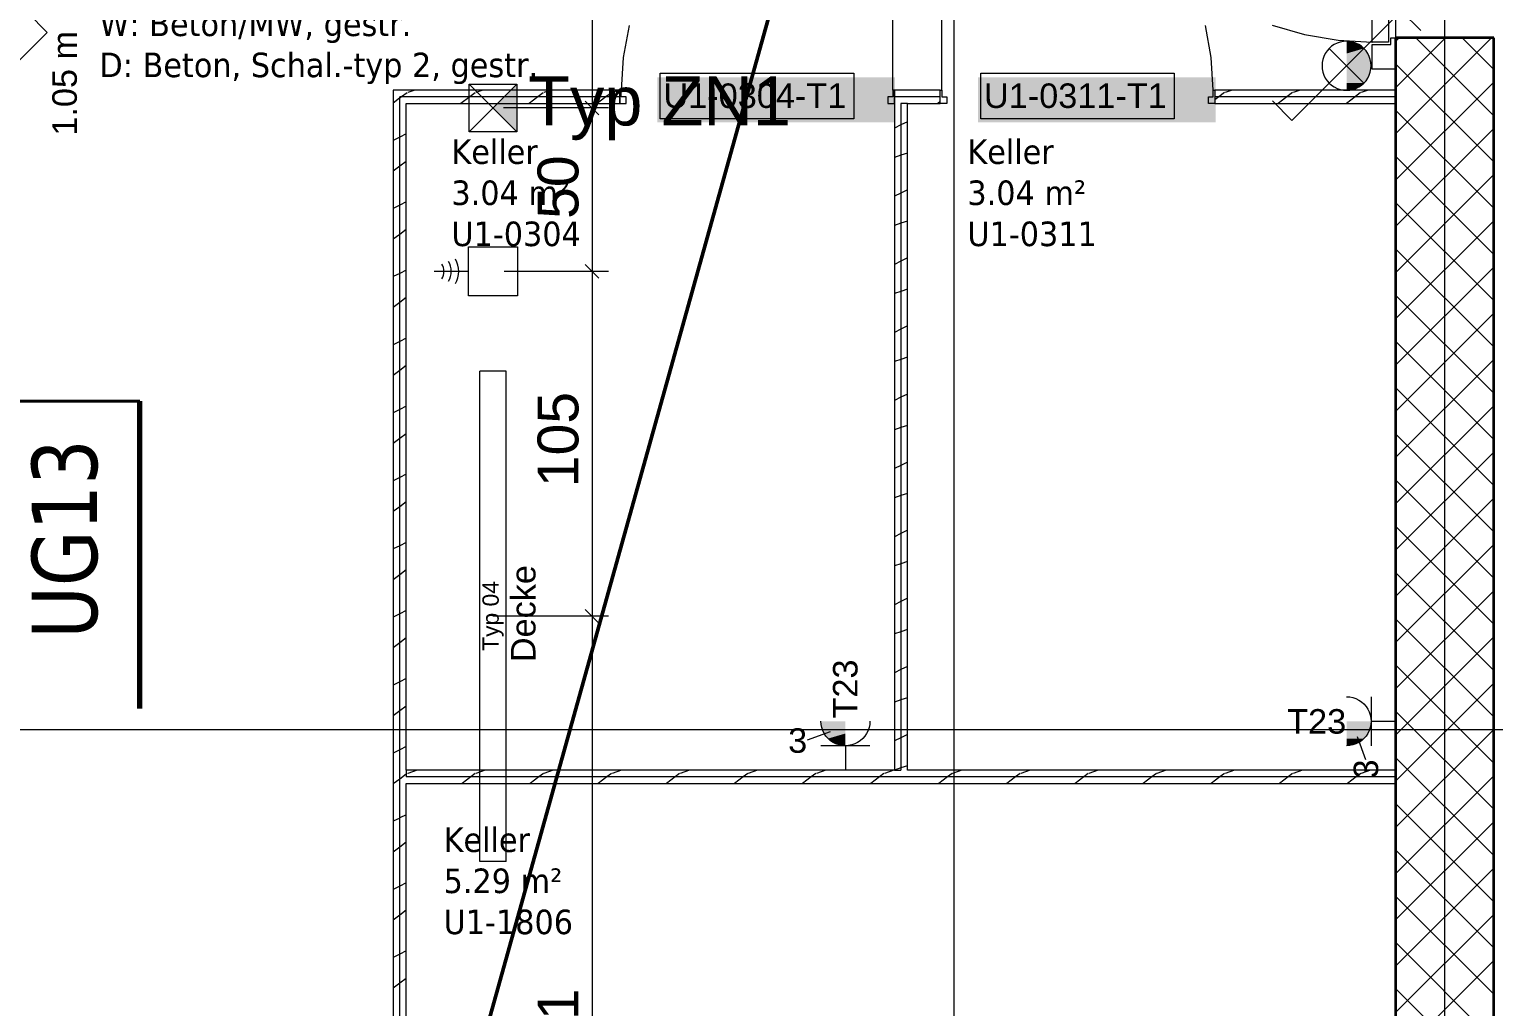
# Model space of a CAD drawing. Extents: x -1132 to 613, y -179 to 712.
# Drawn here: x -523 to -433.4, y 385.6 to 445.4 of the extents above; entities that cross this region are included whole.
import ezdxf
from ezdxf.lldxf.tags import DXFTag

# ---------------------------------------------------------------- set-up
doc = ezdxf.new("R2010")
doc.units = 0
doc.layers.get('0').update_dxf_attribs({"lineweight": 13})
for name, color, linetype, lineweight in [('A-AREA-____-IDEN', 7, 'Continuous', 5), ('A-DOOR-____-IDEN', 7, 'Continuous', 5), ('A-DOOR-____-OTLN', 7, 'Continuous', 9), ('A-DOOR-FRAM-MCUT', 7, 'Continuous', 9), ('A-DOOR-OPNG-OTLN', 7, 'Continuous', 9), ('A-WALL-____-MCUT', 7, 'Continuous', 35), ('A-WALL-____-PATT', 7, 'Continuous', 35), ('A-WALL-FNSH-MCUT', 7, 'Continuous', 35), ('S-GRID-____-OTLN', 7, 'Continuous', 5)]:
    doc.layers.add(name, color=color, linetype=linetype, lineweight=lineweight)
for name, color, linetype, lineweight, true_color in [('EL01_VVV_Mass', 7, 'Continuous', 13, 0xb2b200), ('EL01_WAN_Feuwehrfunktantenne', 7, 'Continuous', 13, 0x993300), ('EL01_WAN_Kraft', 1, 'Continuous', 13, 0xff0000), ('EL01_WAN_Leuchten', 7, 'Continuous', 13, 0x0080ff), ('EL01_WAN_Leuchtentyp', 7, 'Continuous', 13, 0x0099ff), ('EL01_WAN_Licht', 7, 'Continuous', 13, 0x0080ff), ('EL01_WAN_Notbeleuchtungen', 7, 'Continuous', 13, 0x009900), ('EL01_WAN_Notbeleuchtungentyp', 7, 'Continuous', 13, 0x009900), ('G-____-____-SYMB', 7, 'Strichpunkt - Weit', 5, 0x008080), ('X_Geometrie', 3, 'Continuous', 50, 0x00ff00)]:
    doc.layers.add(name, color=color, linetype=linetype, lineweight=lineweight, true_color=true_color)
doc.styles.get("Standard").update_dxf_attribs({"font": 'arial.ttf'})
tags = doc.linetypes.add('_Rasterlinie_', pattern=[0.375, 0.2, -0.05, 0.075, -0.05]).pattern_tags.tags
tags[10:11] = [DXFTag(74, 4), DXFTag(75, 0), DXFTag(340, '0'), DXFTag(46, 1.0), DXFTag(50, 0.0), DXFTag(44, 0.0), DXFTag(45, 0.0)]
tags[8:9] = [DXFTag(74, 4), DXFTag(75, 0), DXFTag(340, '0'), DXFTag(46, 1.0), DXFTag(50, 0.0), DXFTag(44, 0.0), DXFTag(45, 0.0)]
tags[6:7] = [DXFTag(74, 4), DXFTag(75, 0), DXFTag(340, '0'), DXFTag(46, 1.0), DXFTag(50, 0.0), DXFTag(44, 0.0), DXFTag(45, 0.0)]
tags[4:5] = [DXFTag(74, 4), DXFTag(75, 0), DXFTag(340, '0'), DXFTag(46, 1.0), DXFTag(50, 0.0), DXFTag(44, 0.0), DXFTag(45, 0.0)]
tags = doc.linetypes.add('_Schnittlinie_', pattern=[0.3, 0.15, -0.05, 0.05, -0.05]).pattern_tags.tags
tags[10:11] = [DXFTag(74, 4), DXFTag(75, 0), DXFTag(340, '0'), DXFTag(46, 1.0), DXFTag(50, 0.0), DXFTag(44, 0.0), DXFTag(45, 0.0)]
tags[8:9] = [DXFTag(74, 4), DXFTag(75, 0), DXFTag(340, '0'), DXFTag(46, 1.0), DXFTag(50, 0.0), DXFTag(44, 0.0), DXFTag(45, 0.0)]
tags[6:7] = [DXFTag(74, 4), DXFTag(75, 0), DXFTag(340, '0'), DXFTag(46, 1.0), DXFTag(50, 0.0), DXFTag(44, 0.0), DXFTag(45, 0.0)]
tags[4:5] = [DXFTag(74, 4), DXFTag(75, 0), DXFTag(340, '0'), DXFTag(46, 1.0), DXFTag(50, 0.0), DXFTag(44, 0.0), DXFTag(45, 0.0)]
tags = doc.linetypes.add('Strich Punkt fein', pattern=[0.2, 0.1, -0.05, 0, -0.05]).pattern_tags.tags
tags[10:11] = [DXFTag(74, 4), DXFTag(75, 0), DXFTag(340, '0'), DXFTag(46, 1.0), DXFTag(50, 0.0), DXFTag(44, 0.0), DXFTag(45, 0.0)]
tags[8:9] = [DXFTag(74, 4), DXFTag(75, 0), DXFTag(340, '0'), DXFTag(46, 1.0), DXFTag(50, 0.0), DXFTag(44, 0.0), DXFTag(45, 0.0)]
tags[6:7] = [DXFTag(74, 4), DXFTag(75, 0), DXFTag(340, '0'), DXFTag(46, 1.0), DXFTag(50, 0.0), DXFTag(44, 0.0), DXFTag(45, 0.0)]
tags[4:5] = [DXFTag(74, 4), DXFTag(75, 0), DXFTag(340, '0'), DXFTag(46, 1.0), DXFTag(50, 0.0), DXFTag(44, 0.0), DXFTag(45, 0.0)]
tags = doc.linetypes.add('Strichpunkt - Weit', pattern=[0.5, 0.2, -0.15, 0, -0.15]).pattern_tags.tags
tags[10:11] = [DXFTag(74, 4), DXFTag(75, 0), DXFTag(340, '0'), DXFTag(46, 1.0), DXFTag(50, 0.0), DXFTag(44, 0.0), DXFTag(45, 0.0)]
tags[8:9] = [DXFTag(74, 4), DXFTag(75, 0), DXFTag(340, '0'), DXFTag(46, 1.0), DXFTag(50, 0.0), DXFTag(44, 0.0), DXFTag(45, 0.0)]
tags[6:7] = [DXFTag(74, 4), DXFTag(75, 0), DXFTag(340, '0'), DXFTag(46, 1.0), DXFTag(50, 0.0), DXFTag(44, 0.0), DXFTag(45, 0.0)]
tags[4:5] = [DXFTag(74, 4), DXFTag(75, 0), DXFTag(340, '0'), DXFTag(46, 1.0), DXFTag(50, 0.0), DXFTag(44, 0.0), DXFTag(45, 0.0)]

# ---------------------------------------------------------------- blocks, each defined once
blk = doc.blocks.new('Referenz-A0UNPDE96I', base_point=(-1115.886, -117.372))
at = {"layer": 'A-DOOR-____-IDEN', "color": 0, "linetype": 'Continuous', "ltscale": 0.13}
for p, q in [((-484.386, 442.715), (-472.546, 442.715)), ((-484.386, 439.935), (-484.386, 442.715)), ((-472.546, 442.715), (-472.546, 439.935)), ((-464.786, 442.715), (-452.946, 442.715)), ((-464.786, 439.935), (-464.786, 442.715)), ((-452.946, 442.715), (-452.946, 439.935)), ((-472.546, 439.935), (-484.386, 439.935)), ((-452.946, 439.935), (-464.786, 439.935))]:
    blk.add_line(p, q, dxfattribs=at)
at = {"layer": 'A-DOOR-____-IDEN', "color": 7, "linetype": 'Continuous', "ltscale": 0.13, "true_color": 0xffffff}
for points in [[(-484.561, 439.712), (-470.022, 439.712), (-484.561, 442.471)], [(-470.022, 439.712), (-484.561, 442.471), (-470.022, 442.471)], [(-464.961, 439.712), (-450.422, 439.712), (-464.961, 442.471)], [(-450.422, 439.712), (-464.961, 442.471), (-450.422, 442.471)]]:
    blk.add_solid(points, dxfattribs=at)
at = {"layer": 'A-DOOR-____-OTLN', "color": 0, "linetype": 'Continuous', "ltscale": 0.13}
for p, q in [((-440.855, 444.618), (-440.855, 463.138)), ((-439.855, 463.138), (-439.855, 444.618)), ((-439.855, 444.618), (-440.855, 444.618))]:
    blk.add_line(p, q, dxfattribs=at)
at = {"layer": 'A-DOOR-____-OTLN', "color": 0, "linetype": 'Strich Punkt fein', "ltscale": 0.13}
blk.add_line((-439.415, 462.878), (-439.415, 444.878), dxfattribs=at)
at = {"layer": 'A-DOOR-FRAM-MCUT', "color": 0, "linetype": 'Continuous', "ltscale": 0.13}
for p, q in [((-440.855, 444.478), (-439.715, 444.478)), ((-440.855, 442.978), (-440.855, 444.478)), ((-439.715, 444.878), (-439.415, 444.878)), ((-439.715, 444.478), (-439.715, 444.878)), ((-439.415, 444.878), (-439.415, 442.978)), ((-439.415, 442.978), (-440.855, 442.978)), ((-486.765, 441.678), (-486.865, 441.678)), ((-486.865, 441.678), (-486.865, 440.878)), ((-486.765, 441.278), (-486.765, 441.678)), ((-470.065, 441.678), (-470.165, 441.678)), ((-470.165, 441.678), (-470.165, 441.278)), ((-470.065, 440.878), (-470.065, 441.678)), ((-467.265, 440.878), (-467.265, 441.678)), ((-467.265, 441.678), (-467.165, 441.678)), ((-467.165, 441.678), (-467.165, 441.278)), ((-450.565, 441.278), (-450.565, 441.678)), ((-450.565, 441.678), (-450.465, 441.678)), ((-450.465, 441.678), (-450.465, 440.878)), ((-486.865, 440.878), (-486.465, 440.878)), ((-486.465, 441.278), (-486.765, 441.278)), ((-486.465, 440.878), (-486.465, 441.278)), ((-470.165, 441.278), (-470.465, 441.278)), ((-470.465, 441.278), (-470.465, 440.878)), ((-470.465, 440.878), (-470.065, 440.878)), ((-466.865, 440.878), (-467.265, 440.878)), ((-467.165, 441.278), (-466.865, 441.278)), ((-466.865, 441.278), (-466.865, 440.878)), ((-450.865, 441.278), (-450.565, 441.278)), ((-450.865, 440.878), (-450.865, 441.278)), ((-450.465, 440.878), (-450.865, 440.878))]:
    blk.add_line(p, q, dxfattribs=at)
at = {"layer": 'A-DOOR-OPNG-OTLN', "color": 0, "linetype": 'Continuous', "ltscale": 0.13}
for p, q in [((-470.165, 441.678), (-470.165, 458.278)), ((-467.165, 441.678), (-467.165, 458.278)), ((-486.282, 445.651), (-486.644, 443.679)), ((-450.686, 443.679), (-451.047, 445.651)), ((-446.971, 445.658), (-444.976, 445.083)), ((-444.976, 445.083), (-442.928, 444.735)), ((-442.928, 444.735), (-440.855, 444.618)), ((-486.644, 443.679), (-486.765, 441.678)), ((-450.565, 441.678), (-450.686, 443.679))]:
    blk.add_line(p, q, dxfattribs=at)
at = {"layer": 'A-WALL-____-MCUT', "color": 0, "linetype": 'Continuous', "ltscale": 0.35}
for p, q in [((-433.415, 444.878), (-439.415, 444.878)), ((-439.415, 444.878), (-439.415, 399.678)), ((-433.415, 298.878), (-433.415, 444.878)), ((-439.415, 399.678), (-439.415, 298.878))]:
    blk.add_line(p, q, dxfattribs=at)
at = {"layer": 'A-WALL-____-MCUT', "color": 0, "linetype": 'Continuous', "lineweight": 9, "ltscale": 0.13}
for p, q in [((-486.865, 441.278), (-500.315, 441.278)), ((-500.315, 382.078), (-500.315, 441.278)), ((-467.265, 441.278), (-470.065, 441.278)), ((-469.265, 440.878), (-469.665, 440.878)), ((-469.665, 440.878), (-469.665, 400.078)), ((-439.415, 441.278), (-450.465, 441.278)), ((-499.915, 400.078), (-499.915, 399.678)), ((-439.415, 399.678), (-499.915, 399.678)), ((-470.065, 400.078), (-469.665, 400.078))]:
    blk.add_line(p, q, dxfattribs=at)
at = {"layer": 'A-WALL-____-PATT', "color": 0, "linetype": 'Continuous', "lineweight": 9, "ltscale": 0.13}
for p, q in [((-439.415, 444.662), (-439.198, 444.878)), ((-439.415, 441.833), (-436.37, 444.878)), ((-439.415, 439.005), (-433.541, 444.878)), ((-433.415, 440.123), (-438.17, 444.878)), ((-433.415, 442.952), (-435.341, 444.878)), ((-433.415, 437.295), (-439.415, 443.295)), ((-499.866, 441.531), (-500.203, 441.278)), ((-499.395, 441.678), (-499.828, 441.534)), ((-495.701, 441.531), (-496.038, 441.278)), ((-495.23, 441.678), (-495.663, 441.534)), ((-491.535, 441.531), (-491.873, 441.278)), ((-491.065, 441.678), (-491.498, 441.534)), ((-487.37, 441.532), (-487.708, 441.278)), ((-486.9, 441.678), (-487.333, 441.534)), ((-449.882, 441.534), (-450.223, 441.278)), ((-449.418, 441.678), (-449.847, 441.535)), ((-445.717, 441.534), (-446.058, 441.278)), ((-445.253, 441.678), (-445.682, 441.535)), ((-441.551, 441.534), (-441.893, 441.278)), ((-441.089, 441.678), (-441.517, 441.536)), ((-439.415, 436.176), (-433.415, 442.176)), ((-500.319, 441.191), (-500.715, 440.894)), ((-500.203, 441.278), (-500.315, 441.194)), ((-496.038, 441.278), (-496.571, 440.878)), ((-491.873, 441.278), (-492.406, 440.878)), ((-487.708, 441.278), (-488.241, 440.878)), ((-467.265, 440.992), (-467.416, 440.878)), ((-450.223, 441.278), (-450.465, 441.097)), ((-446.058, 441.278), (-446.591, 440.878)), ((-441.893, 441.278), (-442.426, 440.878)), ((-469.265, 439.758), (-469.665, 439.558)), ((-433.415, 434.466), (-439.415, 440.466)), ((-499.915, 439.01), (-500.315, 438.81)), ((-469.665, 439.558), (-470.065, 439.358)), ((-439.415, 433.348), (-433.415, 439.348)), ((-500.318, 438.808), (-500.715, 438.61)), ((-500.318, 437.026), (-500.715, 436.729)), ((-499.915, 437.329), (-500.315, 437.029)), ((-469.665, 437.706), (-470.065, 437.573)), ((-469.265, 437.839), (-469.665, 437.706)), ((-433.415, 431.638), (-439.415, 437.638)), ((-439.415, 430.519), (-433.415, 436.519)), ((-469.665, 435.393), (-470.065, 435.193)), ((-469.265, 435.593), (-469.665, 435.393)), ((-500.318, 434.643), (-500.715, 434.445)), ((-499.915, 434.845), (-500.315, 434.645)), ((-433.415, 428.81), (-439.415, 434.81)), ((-469.665, 433.541), (-470.065, 433.408)), ((-469.265, 433.674), (-469.665, 433.541)), ((-439.415, 427.691), (-433.415, 433.691)), ((-500.318, 432.862), (-500.715, 432.564)), ((-499.915, 433.164), (-500.315, 432.864)), ((-433.415, 425.981), (-439.415, 431.981)), ((-469.665, 431.228), (-470.065, 431.028)), ((-469.265, 431.428), (-469.665, 431.228)), ((-439.415, 424.863), (-433.415, 430.863)), ((-500.318, 430.478), (-500.715, 430.28)), ((-499.915, 430.68), (-500.315, 430.48)), ((-499.915, 428.999), (-500.315, 428.699)), ((-469.665, 429.376), (-470.065, 429.243)), ((-469.265, 429.51), (-469.665, 429.376)), ((-433.415, 423.153), (-439.415, 429.153)), ((-500.318, 428.697), (-500.715, 428.399)), ((-469.265, 427.263), (-469.665, 427.063)), ((-439.415, 422.034), (-433.415, 428.034)), ((-500.318, 426.314), (-500.715, 426.115)), ((-499.915, 426.515), (-500.315, 426.315)), ((-469.665, 427.063), (-470.065, 426.863)), ((-433.415, 420.324), (-439.415, 426.324)), ((-500.317, 424.532), (-500.715, 424.234)), ((-499.915, 424.834), (-500.315, 424.534)), ((-469.665, 425.212), (-470.065, 425.078)), ((-469.265, 425.345), (-469.665, 425.212)), ((-439.415, 419.206), (-433.415, 425.206)), ((-469.665, 422.898), (-470.065, 422.698)), ((-469.265, 423.098), (-469.665, 422.898)), ((-433.415, 417.496), (-439.415, 423.496)), ((-500.317, 422.149), (-500.715, 421.95)), ((-499.915, 422.35), (-500.315, 422.15)), ((-439.415, 416.377), (-433.415, 422.377)), ((-469.665, 421.047), (-470.065, 420.914)), ((-469.265, 421.18), (-469.665, 421.047)), ((-500.317, 420.367), (-500.715, 420.069)), ((-499.915, 420.669), (-500.315, 420.369)), ((-433.415, 414.667), (-439.415, 420.667)), ((-439.415, 413.549), (-433.415, 419.549)), ((-469.665, 418.733), (-470.065, 418.533)), ((-469.265, 418.933), (-469.665, 418.733)), ((-500.317, 417.984), (-500.715, 417.785)), ((-499.915, 418.185), (-500.315, 417.985)), ((-433.415, 411.839), (-439.415, 417.839)), ((-499.915, 416.504), (-500.315, 416.204)), ((-469.665, 416.882), (-470.065, 416.749)), ((-469.265, 417.016), (-469.665, 416.882)), ((-439.415, 410.72), (-433.415, 416.72)), ((-500.317, 416.202), (-500.715, 415.904)), ((-469.265, 414.768), (-469.665, 414.568)), ((-433.415, 409.011), (-439.415, 415.011)), ((-500.317, 413.819), (-500.715, 413.62)), ((-499.915, 414.02), (-500.315, 413.82)), ((-469.665, 414.568), (-470.065, 414.368)), ((-439.415, 407.892), (-433.415, 413.892)), ((-469.265, 412.851), (-469.665, 412.718)), ((-500.317, 412.038), (-500.715, 411.739)), ((-499.915, 412.339), (-500.315, 412.039)), ((-469.665, 412.718), (-470.065, 412.584)), ((-433.415, 406.182), (-439.415, 412.182)), ((-439.415, 405.064), (-433.415, 411.064)), ((-469.665, 410.403), (-470.065, 410.203)), ((-469.265, 410.603), (-469.665, 410.403)), ((-500.316, 409.655), (-500.715, 409.455)), ((-499.915, 409.855), (-500.315, 409.655)), ((-433.415, 403.354), (-439.415, 409.354)), ((-469.665, 408.553), (-470.065, 408.419)), ((-469.265, 408.686), (-469.665, 408.553)), ((-500.316, 407.873), (-500.715, 407.574)), ((-499.915, 408.174), (-500.315, 407.874)), ((-439.415, 402.235), (-433.415, 408.235)), ((-499.915, 405.691), (-500.315, 405.491)), ((-469.665, 406.238), (-470.065, 406.038)), ((-469.265, 406.438), (-469.665, 406.238)), ((-433.415, 400.525), (-439.415, 406.525)), ((-500.316, 405.49), (-500.715, 405.291)), ((-439.415, 399.407), (-433.415, 405.407)), ((-499.915, 404.009), (-500.315, 403.709)), ((-469.665, 404.388), (-470.065, 404.255)), ((-469.265, 404.521), (-469.665, 404.388)), ((-500.316, 403.708), (-500.715, 403.409)), ((-433.415, 397.697), (-439.415, 403.697)), ((-469.265, 402.273), (-469.665, 402.073)), ((-439.415, 396.578), (-433.415, 402.578)), ((-500.316, 401.325), (-500.715, 401.126)), ((-499.915, 401.526), (-500.315, 401.326)), ((-469.665, 402.073), (-470.065, 401.873)), ((-469.265, 400.357), (-469.665, 400.223)), ((-433.415, 394.868), (-439.415, 400.868)), ((-500.316, 399.543), (-500.715, 399.244)), ((-499.915, 399.844), (-500.315, 399.544)), ((-499.861, 399.884), (-499.915, 399.844)), ((-499.253, 400.078), (-499.826, 399.887)), ((-495.971, 399.678), (-496.504, 399.278)), ((-495.696, 399.885), (-495.971, 399.678)), ((-495.088, 400.078), (-495.661, 399.887)), ((-491.806, 399.678), (-492.339, 399.278)), ((-491.53, 399.885), (-491.806, 399.678)), ((-490.923, 400.078), (-491.496, 399.887)), ((-487.641, 399.678), (-488.174, 399.278)), ((-487.365, 399.885), (-487.641, 399.678)), ((-486.759, 400.078), (-487.331, 399.888)), ((-483.476, 399.678), (-484.009, 399.278)), ((-483.2, 399.885), (-483.476, 399.678)), ((-482.594, 400.078), (-483.166, 399.888)), ((-479.311, 399.678), (-479.844, 399.278)), ((-479.034, 399.886), (-479.311, 399.678)), ((-478.429, 400.078), (-479.001, 399.888)), ((-475.146, 399.678), (-475.679, 399.278)), ((-474.869, 399.886), (-475.146, 399.678)), ((-474.264, 400.078), (-474.836, 399.888)), ((-470.981, 399.678), (-471.514, 399.278)), ((-470.704, 399.886), (-470.981, 399.678)), ((-470.1, 400.078), (-470.67, 399.888)), ((-469.665, 400.223), (-470.065, 400.09)), ((-466.816, 399.678), (-467.349, 399.278)), ((-466.538, 399.886), (-466.816, 399.678)), ((-465.935, 400.078), (-466.505, 399.888)), ((-462.651, 399.678), (-463.184, 399.278)), ((-462.373, 399.887), (-462.651, 399.678)), ((-461.77, 400.078), (-462.34, 399.888)), ((-458.486, 399.678), (-459.019, 399.278)), ((-458.208, 399.887), (-458.486, 399.678)), ((-457.606, 400.078), (-458.175, 399.888)), ((-454.321, 399.678), (-454.854, 399.278)), ((-454.042, 399.887), (-454.321, 399.678)), ((-453.441, 400.078), (-454.01, 399.889)), ((-450.156, 399.678), (-450.689, 399.278)), ((-449.877, 399.887), (-450.156, 399.678)), ((-449.276, 400.078), (-449.845, 399.889)), ((-445.991, 399.678), (-446.524, 399.278)), ((-445.712, 399.888), (-445.991, 399.678)), ((-445.111, 400.078), (-445.68, 399.889)), ((-441.826, 399.678), (-442.359, 399.278)), ((-441.547, 399.888), (-441.826, 399.678)), ((-440.947, 400.078), (-441.515, 399.889)), ((-439.415, 393.75), (-433.415, 399.75)), ((-433.415, 392.04), (-439.415, 398.04)), ((-500.316, 397.16), (-500.715, 396.961)), ((-499.915, 397.361), (-500.315, 397.161)), ((-439.415, 390.921), (-433.415, 396.921)), ((-500.316, 395.379), (-500.715, 395.079)), ((-499.915, 395.679), (-500.315, 395.379)), ((-433.415, 389.212), (-439.415, 395.212)), ((-439.415, 388.093), (-433.415, 394.093)), ((-499.915, 393.196), (-500.315, 392.996)), ((-500.315, 392.996), (-500.715, 392.796)), ((-433.415, 386.383), (-439.415, 392.383)), ((-499.915, 391.514), (-500.315, 391.214)), ((-500.315, 391.214), (-500.715, 390.914)), ((-439.415, 385.265), (-433.415, 391.265)), ((-500.315, 388.831), (-500.715, 388.631)), ((-499.915, 389.031), (-500.315, 388.831)), ((-433.415, 383.555), (-439.415, 389.555)), ((-439.415, 382.436), (-433.415, 388.436)), ((-500.315, 387.049), (-500.715, 386.749)), ((-499.915, 387.349), (-500.315, 387.049)), ((-433.415, 380.726), (-439.415, 386.726))]:
    blk.add_line(p, q, dxfattribs=at)
at = {"layer": 'A-WALL-FNSH-MCUT', "color": 0, "linetype": 'Continuous', "lineweight": 9, "ltscale": 0.13}
for p, q in [((-486.865, 441.678), (-500.715, 441.678)), ((-500.715, 441.678), (-500.715, 382.078)), ((-486.865, 440.878), (-486.865, 441.678)), ((-467.265, 441.678), (-470.065, 441.678)), ((-470.065, 441.678), (-470.065, 400.078)), ((-467.265, 440.878), (-467.265, 441.678)), ((-439.415, 441.678), (-450.465, 441.678)), ((-450.465, 441.678), (-450.465, 440.878)), ((-499.915, 440.878), (-486.865, 440.878)), ((-499.915, 400.078), (-499.915, 440.878)), ((-469.265, 440.878), (-467.265, 440.878)), ((-469.265, 400.078), (-469.265, 440.878)), ((-450.465, 440.878), (-439.415, 440.878)), ((-470.065, 400.078), (-499.915, 400.078)), ((-439.415, 400.078), (-469.265, 400.078)), ((-499.915, 382.078), (-499.915, 399.278)), ((-499.915, 399.278), (-439.415, 399.278))]:
    blk.add_line(p, q, dxfattribs=at)
at = {"layer": 'G-____-____-SYMB', "color": 0, "linetype": 'Continuous', "lineweight": 40, "ltscale": 0.4}
blk.add_line((-524.64, 422.65), (-516.215, 422.65), dxfattribs=at)
at = {"layer": 'G-____-____-SYMB', "color": 0, "linetype": '_Schnittlinie_', "lineweight": 70, "ltscale": 0.7}
blk.add_line((-516.215, 403.858), (-516.215, 422.65), dxfattribs=at)
at = {"layer": 'S-GRID-____-OTLN', "color": 0, "linetype": '_Rasterlinie_', "ltscale": 0.13}
for p, q in [((-436.415, 645.662), (-436.415, 244.87)), ((-466.415, -113.603), (-466.415, 631.478)), ((-1107.612, 402.578), (119.376, 402.578))]:
    blk.add_line(p, q, dxfattribs=at)
at = {"layer": 'X_Geometrie', "color": 0, "linetype": 'Continuous', "ltscale": 0.5}
blk.add_line((-518.18, 301.106), (-449.742, 546.604), dxfattribs=at)
at = {"layer": 'A-AREA-____-IDEN', "color": 0, "linetype": 'Continuous', "ltscale": 0.13, "char_height": 1.5, "attachment_point": 1}
for s, insert in [('{\\W0.9;\\fVerdana;W: Beton/MW, gestr.}', (-518.68, 446.495)), ('{\\W0.9;\\fVerdana;D: Beton, Schal.-typ 2, gestr.}', (-518.68, 443.981)), ('{\\W0.9;\\fVerdana;Keller}', (-497.154, 438.673)), ('{\\W0.9;\\fVerdana;Keller}', (-465.601, 438.673)), ('{\\W0.9;\\fVerdana;3.04 m²}', (-497.154, 436.16)), ('{\\W0.9;\\fVerdana;3.04 m²}', (-465.601, 436.16)), ('{\\W0.9;\\fVerdana;U1-0304}', (-497.154, 433.646)), ('{\\W0.9;\\fVerdana;U1-0311}', (-465.601, 433.646)), ('{\\W0.9;\\fVerdana;Keller}', (-497.633, 396.582)), ('{\\W0.9;\\fVerdana;5.29 m²}', (-497.633, 394.069)), ('{\\W0.9;\\fVerdana;U1-1806}', (-497.633, 391.555))]:
    blk.add_mtext(s, dxfattribs=dict(at, insert=insert))
at = {"layer": 'A-DOOR-____-IDEN', "color": 0, "linetype": 'Continuous', "ltscale": 0.13, "char_height": 1.5, "attachment_point": 1}
for s, insert in [('{\\fArial;U1-0304-T1}', (-484.186, 442.096)), ('{\\fArial;U1-0311-T1}', (-464.586, 442.096))]:
    blk.add_mtext(s, dxfattribs=dict(at, insert=insert))
at = {"layer": 'G-____-____-SYMB', "color": 0, "linetype": 'Continuous', "ltscale": 0.13, "insert": (-522.824, 408.127), "char_height": 4, "attachment_point": 1, "rotation": 90}
blk.add_mtext('{\\W0.8;\\fVerdana;UG13}', dxfattribs=at)
blk = doc.blocks.new('Funkempfänger-A0UNPERB6I', base_point=(-498.213, 429.098))
at = {"color": 0, "lineweight": -2}
for p, q in [((-496.113, 429.098), (-496.113, 432.098)), ((-496.113, 432.098), (-493.113, 432.098)), ((-493.113, 432.098), (-493.113, 429.098)), ((-497.684, 430.941), (-497.738, 431.045)), ((-497.645, 430.83), (-497.684, 430.941)), ((-497.621, 430.715), (-497.645, 430.83)), ((-497.253, 431.057), (-497.324, 431.198)), ((-497.202, 430.909), (-497.253, 431.057)), ((-497.17, 430.754), (-497.202, 430.909)), ((-496.823, 431.173), (-496.914, 431.348)), ((-496.757, 430.987), (-496.823, 431.173)), ((-496.717, 430.794), (-496.757, 430.987)), ((-496.703, 430.598), (-496.717, 430.794)), ((-496.113, 430.598), (-498.213, 430.598)), ((-497.738, 430.15), (-497.684, 430.255)), ((-497.684, 430.255), (-497.645, 430.365)), ((-497.645, 430.365), (-497.621, 430.48)), ((-497.613, 430.598), (-497.621, 430.715)), ((-497.621, 430.48), (-497.613, 430.598)), ((-497.324, 429.998), (-497.253, 430.138)), ((-497.253, 430.138), (-497.202, 430.287)), ((-497.202, 430.287), (-497.17, 430.441)), ((-497.16, 430.598), (-497.17, 430.754)), ((-497.17, 430.441), (-497.16, 430.598)), ((-496.914, 429.848), (-496.823, 430.022)), ((-496.823, 430.022), (-496.757, 430.208)), ((-496.757, 430.208), (-496.717, 430.401)), ((-496.717, 430.401), (-496.703, 430.598)), ((-493.113, 429.098), (-496.113, 429.098))]:
    blk.add_line(p, q, dxfattribs=at)
blk = doc.blocks.new('LED-Langfeldleuchte 37W-A0UNPETZ6I', base_point=(-495.415, 394.502))
at = {"color": 0, "lineweight": -2}
for p, q in [((-495.415, 394.502), (-495.415, 424.502)), ((-493.815, 424.502), (-495.415, 424.502)), ((-493.815, 394.502), (-493.815, 424.502)), ((-493.815, 394.502), (-495.415, 394.502))]:
    blk.add_line(p, q, dxfattribs=at)
blk = doc.blocks.new('Bemerkung 1-A0UNPEU16I', base_point=(-495.26, 407.385))
at = {"color": 0, "lineweight": -2, "insert": (-495.26, 407.385), "char_height": 1, "attachment_point": 1, "rotation": 90}
blk.add_mtext('{\\fArial;Typ 04}', dxfattribs=at)
blk = doc.blocks.new('Absolute Höhe-A0UNPEU36I', base_point=(-493.512, 406.694))
at = {"color": 0, "lineweight": -2, "insert": (-493.512, 406.694), "char_height": 1.5, "attachment_point": 1, "rotation": 90}
blk.add_mtext('{\\fArial;Decke}', dxfattribs=at)
blk = doc.blocks.new('Schalter_ Schema 3_ UP_ KL-A0UNPF456I', base_point=(-528.555, 437.339))
at = {"color": 0, "lineweight": -2}
for p, q in [((-521.87, 445.221), (-523.066, 446.417)), ((-524.152, 442.939), (-521.87, 445.221)), ((-525.787, 443.264), (-525.601, 443.327)), ((-525.601, 443.327), (-525.408, 443.365)), ((-525.408, 443.365), (-525.213, 443.378)), ((-525.213, 443.378), (-525.017, 443.365)), ((-525.017, 443.365), (-524.824, 443.327)), ((-524.824, 443.327), (-524.639, 443.264)), ((-526.662, 442.266), (-526.598, 442.452)), ((-526.598, 442.452), (-526.512, 442.628)), ((-526.512, 442.628), (-526.403, 442.791)), ((-526.403, 442.791), (-526.273, 442.939)), ((-526.273, 442.939), (-526.126, 443.068)), ((-526.273, 440.818), (-524.152, 442.939)), ((-524.152, 440.818), (-526.273, 442.939)), ((-526.126, 443.068), (-525.963, 443.177)), ((-525.963, 443.177), (-525.787, 443.264)), ((-524.639, 443.264), (-524.463, 443.177)), ((-524.463, 443.177), (-524.3, 443.068)), ((-524.3, 443.068), (-524.152, 442.939)), ((-524.152, 442.939), (-524.023, 442.791)), ((-524.023, 442.791), (-523.914, 442.628)), ((-523.914, 442.628), (-523.827, 442.452)), ((-523.827, 442.452), (-523.764, 442.266)), ((-526.713, 441.878), (-526.7, 442.074)), ((-526.7, 441.682), (-526.713, 441.878)), ((-526.7, 442.074), (-526.662, 442.266)), ((-526.662, 441.49), (-526.7, 441.682)), ((-523.764, 442.266), (-523.725, 442.074)), ((-523.725, 441.682), (-523.764, 441.49)), ((-523.725, 442.074), (-523.713, 441.878)), ((-523.713, 441.878), (-523.725, 441.682)), ((-526.273, 440.818), (-528.555, 438.536)), ((-526.598, 441.304), (-526.662, 441.49)), ((-526.512, 441.128), (-526.598, 441.304)), ((-526.403, 440.965), (-526.512, 441.128)), ((-526.273, 440.818), (-526.403, 440.965)), ((-526.126, 440.688), (-526.273, 440.818)), ((-525.963, 440.579), (-526.126, 440.688)), ((-524.3, 440.688), (-524.463, 440.579)), ((-524.152, 440.818), (-524.3, 440.688)), ((-524.023, 440.965), (-524.152, 440.818)), ((-523.914, 441.128), (-524.023, 440.965)), ((-523.827, 441.304), (-523.914, 441.128)), ((-523.764, 441.49), (-523.827, 441.304)), ((-525.787, 440.492), (-525.963, 440.579)), ((-525.601, 440.429), (-525.787, 440.492)), ((-525.408, 440.391), (-525.601, 440.429)), ((-525.213, 440.378), (-525.408, 440.391)), ((-525.017, 440.391), (-525.213, 440.378)), ((-524.824, 440.429), (-525.017, 440.391)), ((-524.639, 440.492), (-524.824, 440.429)), ((-524.463, 440.579), (-524.639, 440.492)), ((-528.555, 438.536), (-527.359, 437.339))]:
    blk.add_line(p, q, dxfattribs=at)
blk = doc.blocks.new('Absolute Höhe-A0UNPF476I', base_point=(-521.561, 438.902))
at = {"color": 0, "lineweight": -2, "insert": (-521.561, 438.902), "char_height": 1.5, "attachment_point": 1, "rotation": 90}
blk.add_mtext('{\\fArial;1.05 m}', dxfattribs=at)
blk = doc.blocks.new('Notleuchte eckig-A0UNPF7F6I', base_point=(-496.074, 439.136))
at = {"color": 0, "lineweight": -2}
for p, q in [((-496.074, 442.055), (-493.155, 439.136)), ((-496.074, 439.136), (-493.155, 442.055)), ((-496.074, 439.136), (-496.074, 442.055)), ((-496.074, 442.055), (-493.155, 442.055)), ((-493.155, 442.055), (-493.155, 439.136)), ((-493.155, 439.136), (-496.074, 439.136))]:
    blk.add_line(p, q, dxfattribs=at)
for points in [[(-493.155, 440.596), (-494.615, 440.596), (-493.155, 442.055)], [(-493.155, 439.136), (-493.155, 440.596), (-494.615, 440.596)]]:
    blk.add_solid(points, dxfattribs=at)
blk = doc.blocks.new('Bemerkung 1-A0UNPF7H6I', base_point=(-492.459, 439.528))
at = {"color": 0, "lineweight": -2, "insert": (-492.459, 442.528), "char_height": 3, "attachment_point": 1}
blk.add_mtext('{\\fArial;Typ ZN1}', dxfattribs=at)
blk = doc.blocks.new('Steckdose T23_ AP_ 3-fach-A0UNPF8Z6I', base_point=(-476.562, 400.078))
at = {"color": 0, "lineweight": -2}
for p, q in [((-474.55, 402.883), (-474.563, 403.078)), ((-471.563, 403.078), (-471.575, 402.883)), ((-473.989, 402.432), (-475.405, 401.924)), ((-474.512, 402.69), (-474.55, 402.883)), ((-474.448, 402.504), (-474.512, 402.69)), ((-474.362, 402.328), (-474.448, 402.504)), ((-474.253, 402.165), (-474.362, 402.328)), ((-474.123, 402.018), (-474.253, 402.165)), ((-471.873, 402.165), (-472.002, 402.018)), ((-471.764, 402.328), (-471.873, 402.165)), ((-471.677, 402.504), (-471.764, 402.328)), ((-471.614, 402.69), (-471.677, 402.504)), ((-471.575, 402.883), (-471.614, 402.69)), ((-471.563, 401.578), (-474.563, 401.578)), ((-473.976, 401.888), (-474.123, 402.018)), ((-473.813, 401.779), (-473.976, 401.888)), ((-473.637, 401.693), (-473.813, 401.779)), ((-473.451, 401.629), (-473.637, 401.693)), ((-473.258, 401.591), (-473.451, 401.629)), ((-473.063, 401.578), (-473.258, 401.591)), ((-472.867, 401.591), (-473.063, 401.578)), ((-473.063, 401.578), (-473.063, 400.078)), ((-472.674, 401.629), (-472.867, 401.591)), ((-472.489, 401.693), (-472.674, 401.629)), ((-472.313, 401.779), (-472.489, 401.693)), ((-472.15, 401.888), (-472.313, 401.779)), ((-472.002, 402.018), (-472.15, 401.888))]:
    blk.add_line(p, q, dxfattribs=at)
for points in [[(-474.512, 402.69), (-473.063, 403.078), (-474.563, 403.078)], [(-473.063, 402.69), (-474.512, 402.69), (-473.063, 403.078)], [(-474.362, 402.328), (-473.063, 402.69), (-474.512, 402.69)], [(-473.063, 402.328), (-474.362, 402.328), (-473.063, 402.69)], [(-474.123, 402.018), (-473.063, 402.328), (-474.362, 402.328)], [(-473.063, 402.018), (-474.123, 402.018), (-473.063, 402.328)], [(-473.813, 401.779), (-473.063, 402.018), (-474.123, 402.018)], [(-473.063, 401.779), (-473.813, 401.779), (-473.063, 402.018)], [(-473.451, 401.629), (-473.063, 401.779), (-473.813, 401.779)], [(-473.063, 401.629), (-473.451, 401.629), (-473.063, 401.779)], [(-473.063, 401.578), (-473.063, 401.629), (-473.451, 401.629)]]:
    blk.add_solid(points, dxfattribs=at)
at = {"color": 0, "lineweight": -2, "insert": (-473.821, 403.246), "char_height": 1.5, "attachment_point": 1, "rotation": 90}
blk.add_mtext('{\\fArial;T23}', dxfattribs=at)
at = {"color": 0, "lineweight": -2, "insert": (-476.562, 402.648), "char_height": 1.5, "attachment_point": 1}
blk.add_mtext('{\\fArial;3}', dxfattribs=at)
blk = doc.blocks.new('Schalter_ Schema 3_ AP_ KL-A0UNPFHV6I', base_point=(-446.952, 439.836))
at = {"color": 0, "lineweight": -2}
for p, q in [((-441.352, 444.239), (-439.07, 446.521)), ((-439.07, 446.521), (-437.874, 445.325)), ((-443.473, 444.239), (-443.603, 444.091)), ((-443.326, 444.368), (-443.473, 444.239)), ((-443.473, 442.118), (-441.352, 444.239)), ((-443.473, 444.239), (-441.352, 442.118)), ((-443.163, 444.477), (-443.326, 444.368)), ((-442.987, 444.564), (-443.163, 444.477)), ((-442.801, 444.627), (-442.987, 444.564)), ((-442.608, 444.665), (-442.801, 444.627)), ((-442.413, 444.678), (-442.608, 444.665)), ((-442.217, 444.665), (-442.413, 444.678)), ((-442.024, 444.627), (-442.217, 444.665)), ((-441.839, 444.564), (-442.024, 444.627)), ((-441.663, 444.477), (-441.839, 444.564)), ((-441.5, 444.368), (-441.663, 444.477)), ((-441.352, 444.239), (-441.5, 444.368)), ((-441.223, 444.091), (-441.352, 444.239)), ((-443.9, 443.374), (-443.913, 443.178)), ((-443.862, 443.566), (-443.9, 443.374)), ((-443.798, 443.752), (-443.862, 443.566)), ((-443.712, 443.928), (-443.798, 443.752)), ((-443.603, 444.091), (-443.712, 443.928)), ((-441.114, 443.928), (-441.223, 444.091)), ((-441.027, 443.752), (-441.114, 443.928)), ((-440.964, 443.566), (-441.027, 443.752)), ((-440.925, 443.374), (-440.964, 443.566)), ((-440.913, 443.178), (-440.925, 443.374)), ((-443.913, 443.178), (-443.9, 442.982)), ((-443.9, 442.982), (-443.862, 442.79)), ((-443.862, 442.79), (-443.798, 442.604)), ((-443.798, 442.604), (-443.712, 442.428)), ((-443.712, 442.428), (-443.603, 442.265)), ((-441.223, 442.265), (-441.114, 442.428)), ((-441.114, 442.428), (-441.027, 442.604)), ((-441.027, 442.604), (-440.964, 442.79)), ((-440.964, 442.79), (-440.925, 442.982)), ((-440.925, 442.982), (-440.913, 443.178)), ((-443.473, 442.118), (-445.755, 439.836)), ((-443.603, 442.265), (-443.473, 442.118)), ((-443.473, 442.118), (-443.326, 441.988)), ((-443.326, 441.988), (-443.163, 441.879)), ((-443.163, 441.879), (-442.987, 441.792)), ((-442.987, 441.792), (-442.801, 441.729)), ((-442.801, 441.729), (-442.608, 441.691)), ((-442.608, 441.691), (-442.413, 441.678)), ((-442.413, 441.678), (-442.217, 441.691)), ((-442.217, 441.691), (-442.024, 441.729)), ((-442.024, 441.729), (-441.839, 441.792)), ((-441.839, 441.792), (-441.663, 441.879)), ((-441.663, 441.879), (-441.5, 441.988)), ((-441.5, 441.988), (-441.352, 442.118)), ((-441.352, 442.118), (-441.223, 442.265)), ((-445.755, 439.836), (-446.952, 441.032))]:
    blk.add_line(p, q, dxfattribs=at)
for points in [[(-442.024, 444.627), (-442.413, 444.627), (-442.413, 444.678)], [(-441.663, 444.477), (-442.413, 444.477), (-442.024, 444.627)], [(-442.413, 444.477), (-442.024, 444.627), (-442.413, 444.627)], [(-441.352, 444.239), (-442.413, 444.239), (-441.663, 444.477)], [(-442.413, 444.239), (-441.663, 444.477), (-442.413, 444.477)], [(-441.114, 443.928), (-442.413, 443.928), (-441.352, 444.239)], [(-442.413, 443.928), (-441.352, 444.239), (-442.413, 444.239)], [(-440.964, 443.566), (-442.413, 443.566), (-441.114, 443.928)], [(-442.413, 443.566), (-441.114, 443.928), (-442.413, 443.928)], [(-440.913, 443.178), (-442.413, 443.178), (-440.964, 443.566)], [(-442.413, 443.178), (-440.964, 443.566), (-442.413, 443.566)], [(-440.964, 442.79), (-442.413, 442.79), (-440.913, 443.178)], [(-442.413, 442.79), (-440.913, 443.178), (-442.413, 443.178)], [(-441.114, 442.428), (-442.413, 442.428), (-440.964, 442.79)], [(-442.413, 442.428), (-440.964, 442.79), (-442.413, 442.79)], [(-441.352, 442.118), (-442.413, 442.118), (-441.114, 442.428)], [(-442.413, 442.118), (-441.114, 442.428), (-442.413, 442.428)], [(-441.663, 441.879), (-442.413, 441.879), (-441.352, 442.118)], [(-442.413, 441.879), (-441.352, 442.118), (-442.413, 442.118)], [(-442.024, 441.729), (-442.413, 441.729), (-441.663, 441.879)], [(-442.413, 441.729), (-441.663, 441.879), (-442.413, 441.879)], [(-442.413, 441.678), (-442.024, 441.729), (-442.413, 441.729)]]:
    blk.add_solid(points, dxfattribs=at)
blk = doc.blocks.new('Steckdose T23_ AP_ 3-fach-A0UNPFLV6I', base_point=(-446.045, 399.579))
at = {"color": 0, "lineweight": -2}
for p, q in [((-442.413, 404.578), (-442.217, 404.565)), ((-442.217, 404.565), (-442.024, 404.527)), ((-442.024, 404.527), (-441.839, 404.464)), ((-441.839, 404.464), (-441.663, 404.377)), ((-441.663, 404.377), (-441.5, 404.268)), ((-441.5, 404.268), (-441.352, 404.139)), ((-441.352, 404.139), (-441.223, 403.991)), ((-441.223, 403.991), (-441.114, 403.828)), ((-440.913, 404.578), (-440.913, 401.578)), ((-441.114, 403.828), (-441.027, 403.652)), ((-441.027, 403.652), (-440.964, 403.467)), ((-440.964, 403.467), (-440.925, 403.274)), ((-440.925, 403.274), (-440.913, 403.078)), ((-440.913, 403.078), (-440.925, 402.883)), ((-440.913, 403.078), (-439.413, 403.078)), ((-441.766, 402.152), (-441.258, 400.736)), ((-441.223, 402.165), (-441.352, 402.018)), ((-441.114, 402.328), (-441.223, 402.165)), ((-441.027, 402.504), (-441.114, 402.328)), ((-440.964, 402.69), (-441.027, 402.504)), ((-440.925, 402.883), (-440.964, 402.69)), ((-442.217, 401.591), (-442.413, 401.578)), ((-442.024, 401.629), (-442.217, 401.591)), ((-441.839, 401.693), (-442.024, 401.629)), ((-441.663, 401.779), (-441.839, 401.693)), ((-441.5, 401.888), (-441.663, 401.779)), ((-441.352, 402.018), (-441.5, 401.888))]:
    blk.add_line(p, q, dxfattribs=at)
for points in [[(-440.964, 402.69), (-442.413, 402.69), (-440.913, 403.078)], [(-442.413, 402.69), (-440.913, 403.078), (-442.413, 403.078)], [(-441.114, 402.328), (-442.413, 402.328), (-440.964, 402.69)], [(-442.413, 402.328), (-440.964, 402.69), (-442.413, 402.69)], [(-441.352, 402.018), (-442.413, 402.018), (-441.114, 402.328)], [(-442.413, 402.018), (-441.114, 402.328), (-442.413, 402.328)], [(-441.663, 401.779), (-442.413, 401.779), (-441.352, 402.018)], [(-442.413, 401.779), (-441.352, 402.018), (-442.413, 402.018)], [(-442.024, 401.629), (-442.413, 401.629), (-441.663, 401.779)], [(-442.413, 401.629), (-441.663, 401.779), (-442.413, 401.779)], [(-442.413, 401.578), (-442.024, 401.629), (-442.413, 401.629)]]:
    blk.add_solid(points, dxfattribs=at)
at = {"color": 0, "lineweight": -2, "insert": (-446.045, 403.82), "char_height": 1.5, "attachment_point": 1}
blk.add_mtext('{\\fArial;T23}', dxfattribs=at)
at = {"color": 0, "lineweight": -2, "insert": (-441.982, 399.579), "char_height": 1.5, "attachment_point": 1, "rotation": 90}
blk.add_mtext('{\\fArial;3}', dxfattribs=at)
blk = doc.blocks.new('Maß-A0UNPG0H6I', base_point=(-494.725, 356.988))
at = {"color": 0, "lineweight": -2}
for p, q in [((-487.554, 409.502), (-494.615, 409.502)), ((-488.141, 409.089), (-488.968, 409.916)), ((-488.554, 409.502), (-488.554, 357.402)), ((-487.554, 357.402), (-494.725, 357.402)), ((-488.141, 356.988), (-488.968, 357.816))]:
    blk.add_line(p, q, dxfattribs=at)
at = {"color": 0, "lineweight": -2, "insert": (-491.888, 380.908), "char_height": 2.5, "attachment_point": 1, "rotation": 90}
blk.add_mtext('{\\fArial;261}', dxfattribs=at)
blk = doc.blocks.new('Maß-A0UNPG2N6I', base_point=(-494.615, 409.089))
at = {"color": 0, "lineweight": -2}
for p, q in [((-488.141, 430.184), (-488.968, 431.011)), ((-487.554, 430.598), (-491.902, 430.598)), ((-488.554, 430.598), (-488.554, 409.502)), ((-487.554, 409.502), (-494.615, 409.502)), ((-488.141, 409.089), (-488.968, 409.916))]:
    blk.add_line(p, q, dxfattribs=at)
at = {"color": 0, "lineweight": -2, "insert": (-491.888, 417.398), "char_height": 2.5, "attachment_point": 1, "rotation": 90}
blk.add_mtext('{\\fArial;105}', dxfattribs=at)
blk = doc.blocks.new('Maß-A0UNPG576I', base_point=(-493.973, 430.184))
at = {"color": 0, "lineweight": -2}
for p, q in [((-488.141, 440.182), (-488.968, 441.01)), ((-487.554, 440.596), (-493.973, 440.596)), ((-488.554, 440.596), (-488.554, 430.598)), ((-488.141, 430.184), (-488.968, 431.011)), ((-487.554, 430.598), (-493.931, 430.598))]:
    blk.add_line(p, q, dxfattribs=at)
at = {"color": 0, "lineweight": -2, "insert": (-491.888, 433.811), "char_height": 2.5, "attachment_point": 1, "rotation": 90}
blk.add_mtext('{\\fArial;50}', dxfattribs=at)
blk = doc.blocks.new('Maß-A0UNPG7T6I', base_point=(-494.615, 440.182))
at = {"color": 0, "lineweight": -2}
for p, q in [((-488.141, 461.328), (-488.968, 462.155)), ((-487.554, 461.742), (-494.615, 461.742)), ((-488.554, 461.742), (-488.554, 440.596)), ((-488.141, 440.182), (-488.968, 441.01)), ((-487.554, 440.596), (-493.973, 440.596))]:
    blk.add_line(p, q, dxfattribs=at)
at = {"color": 0, "lineweight": -2, "insert": (-491.888, 448.527), "char_height": 2.5, "attachment_point": 1, "rotation": 90}
blk.add_mtext('{\\fArial;106}', dxfattribs=at)

msp = doc.modelspace()

# ---------------------------------------------------------------- block references
at = {"color": 9, "lineweight": 25, "ltscale": 0.25, "true_color": 0xc0c0c0}
msp.add_blockref('Referenz-A0UNPDE96I', (-1115.886, -117.372), dxfattribs=at)
at = {"layer": 'EL01_VVV_Mass', "linetype": 'Continuous', "ltscale": 0.13}
for name, p in [('Maß-A0UNPG7T6I', (-494.615, 440.182)), ('Maß-A0UNPG576I', (-493.973, 430.184)), ('Maß-A0UNPG2N6I', (-494.615, 409.089)), ('Maß-A0UNPG0H6I', (-494.725, 356.988))]:
    msp.add_blockref(name, p, dxfattribs=at)
at = {"layer": 'EL01_WAN_Feuwehrfunktantenne', "linetype": 'Continuous', "ltscale": 0.13}
msp.add_blockref('Funkempfänger-A0UNPERB6I', (-498.213, 429.098), dxfattribs=at)
at = {"layer": 'EL01_WAN_Kraft', "color": 1, "linetype": 'Continuous', "ltscale": 0.13, "true_color": 0xff0000}
for name, p in [('Steckdose T23_ AP_ 3-fach-A0UNPF8Z6I', (-476.562, 400.078)), ('Steckdose T23_ AP_ 3-fach-A0UNPFLV6I', (-446.045, 399.579))]:
    msp.add_blockref(name, p, dxfattribs=at)
at = {"layer": 'EL01_WAN_Leuchten', "ltscale": 0.13}
for name, p in [('LED-Langfeldleuchte 37W-A0UNPETZ6I', (-495.415, 394.502)), ('Absolute Höhe-A0UNPEU36I', (-493.512, 406.694))]:
    msp.add_blockref(name, p, dxfattribs=at)
at = {"layer": 'EL01_WAN_Leuchtentyp', "ltscale": 0.13}
msp.add_blockref('Bemerkung 1-A0UNPEU16I', (-495.26, 407.385), dxfattribs=at)
at = {"layer": 'EL01_WAN_Licht', "linetype": 'Continuous', "ltscale": 0.13}
for name, p in [('Schalter_ Schema 3_ UP_ KL-A0UNPF456I', (-528.555, 437.339)), ('Schalter_ Schema 3_ AP_ KL-A0UNPFHV6I', (-446.952, 439.836)), ('Absolute Höhe-A0UNPF476I', (-521.561, 438.902))]:
    msp.add_blockref(name, p, dxfattribs=at)
at = {"layer": 'EL01_WAN_Notbeleuchtungen', "linetype": 'Continuous', "ltscale": 0.13}
msp.add_blockref('Notleuchte eckig-A0UNPF7F6I', (-496.074, 439.136), dxfattribs=at)
at = {"layer": 'EL01_WAN_Notbeleuchtungentyp', "linetype": 'Continuous', "ltscale": 0.13}
msp.add_blockref('Bemerkung 1-A0UNPF7H6I', (-492.459, 439.528), dxfattribs=at)

doc.saveas('drawing.dxf')
